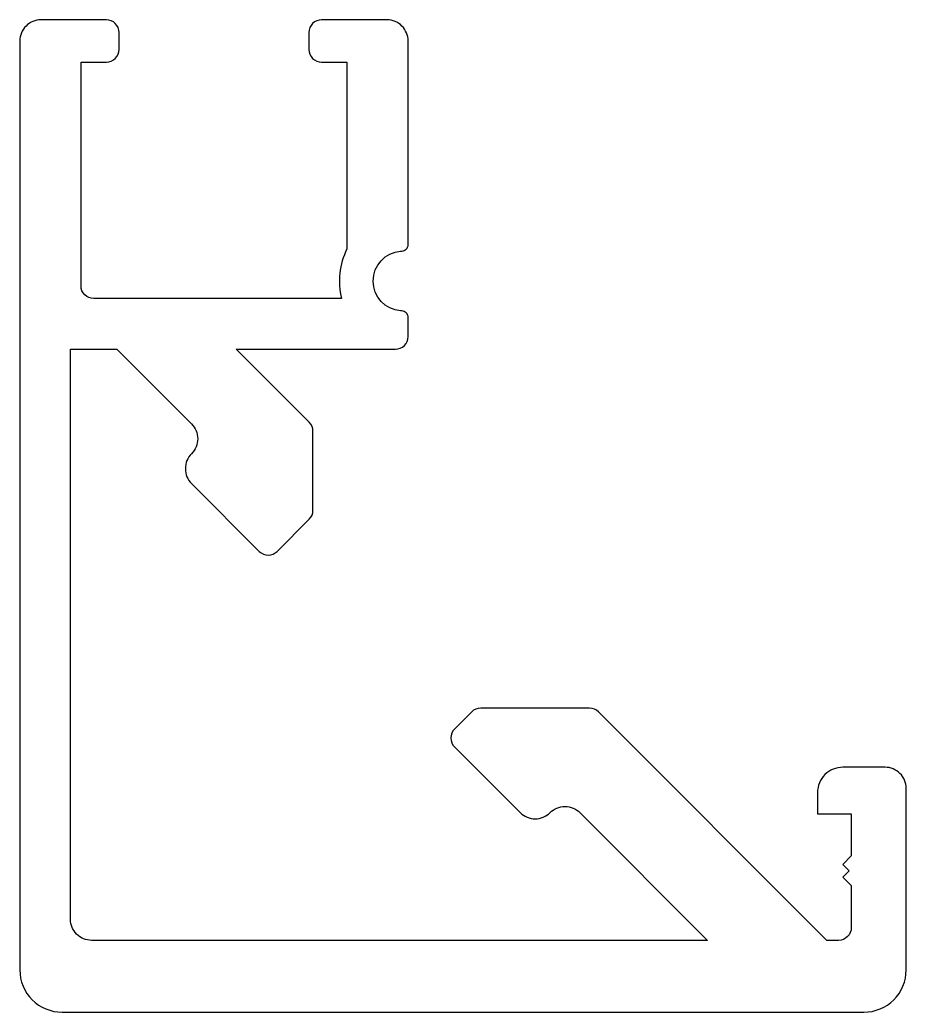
# Model space of a CAD drawing. Extents: x 859.1 to 880.1, y -12.6 to 10.9.
import ezdxf

# ---------------------------------------------------------------- set-up
doc = ezdxf.new("R2010")
doc.units = 0
doc.header["$LTSCALE"] = 15
doc.layers.get('0').update_dxf_attribs({"linetype": 'CONTINUOUS'})

msp = doc.modelspace()

# ---------------------------------------------------------------- linework, layer by layer
msp.add_line((863.169, 0.609), (863.169, 0.609))
msp.add_lwpolyline([(878.801, -9.616), (878.801, -10.616, -0.414214), (878.501, -10.916), (878.224, -10.916), (872.812, -5.504, 0.198912), (872.6, -5.416), (870.02, -5.416, 0.198912), (869.808, -5.504), (869.401, -5.911, 0.414214), (869.401, -6.335), (870.957, -7.891, 0.414214), (871.664, -7.891, -0.414214), (872.371, -7.891), (875.396, -10.916), (860.801, -10.916, -0.414214), (860.301, -10.416), (860.301, 3.084), (861.401, 3.084), (863.169, 1.316, -0.414214), (863.169, 0.609, 0.414214), (863.169, -0.098), (864.775, -1.704, 0.414214), (865.199, -1.704), (865.96, -0.943, 0.198912), (866.047, -0.731), (866.047, 1.142, 0.198912), (865.96, 1.354), (864.229, 3.084), (868.001, 3.084, 0.414214), (868.301, 3.384), (868.301, 3.839, 0.414214), (868.151, 3.989), (868.124, 3.989, -0.917314), (868.124, 5.409), (868.151, 5.409, 0.414214), (868.301, 5.559), (868.301, 10.384, 0.414214), (867.801, 10.884), (866.251, 10.884, 0.414214), (865.951, 10.584), (865.951, 10.184, 0.414214), (866.251, 9.884), (866.851, 9.884), (866.851, 5.459, 0.178039), (866.724, 4.284), (860.851, 4.284, -0.414214), (860.551, 4.584), (860.551, 9.884), (861.151, 9.884, 0.414214), (861.451, 10.184), (861.451, 10.584, 0.414214), (861.151, 10.884), (859.601, 10.884, 0.414214), (859.101, 10.384), (859.101, -11.616, 0.414214), (860.101, -12.616), (879.101, -12.616, 0.414214), (880.101, -11.616), (880.101, -7.316, 0.414214), (879.601, -6.816), (878.601, -6.816, 0.414214), (878.001, -7.416), (878.001, -7.916), (878.801, -7.916), (878.801, -8.916), (878.601, -9.116), (878.751, -9.266), (878.601, -9.416)], format="xyb", close=True)

doc.saveas('drawing.dxf')
